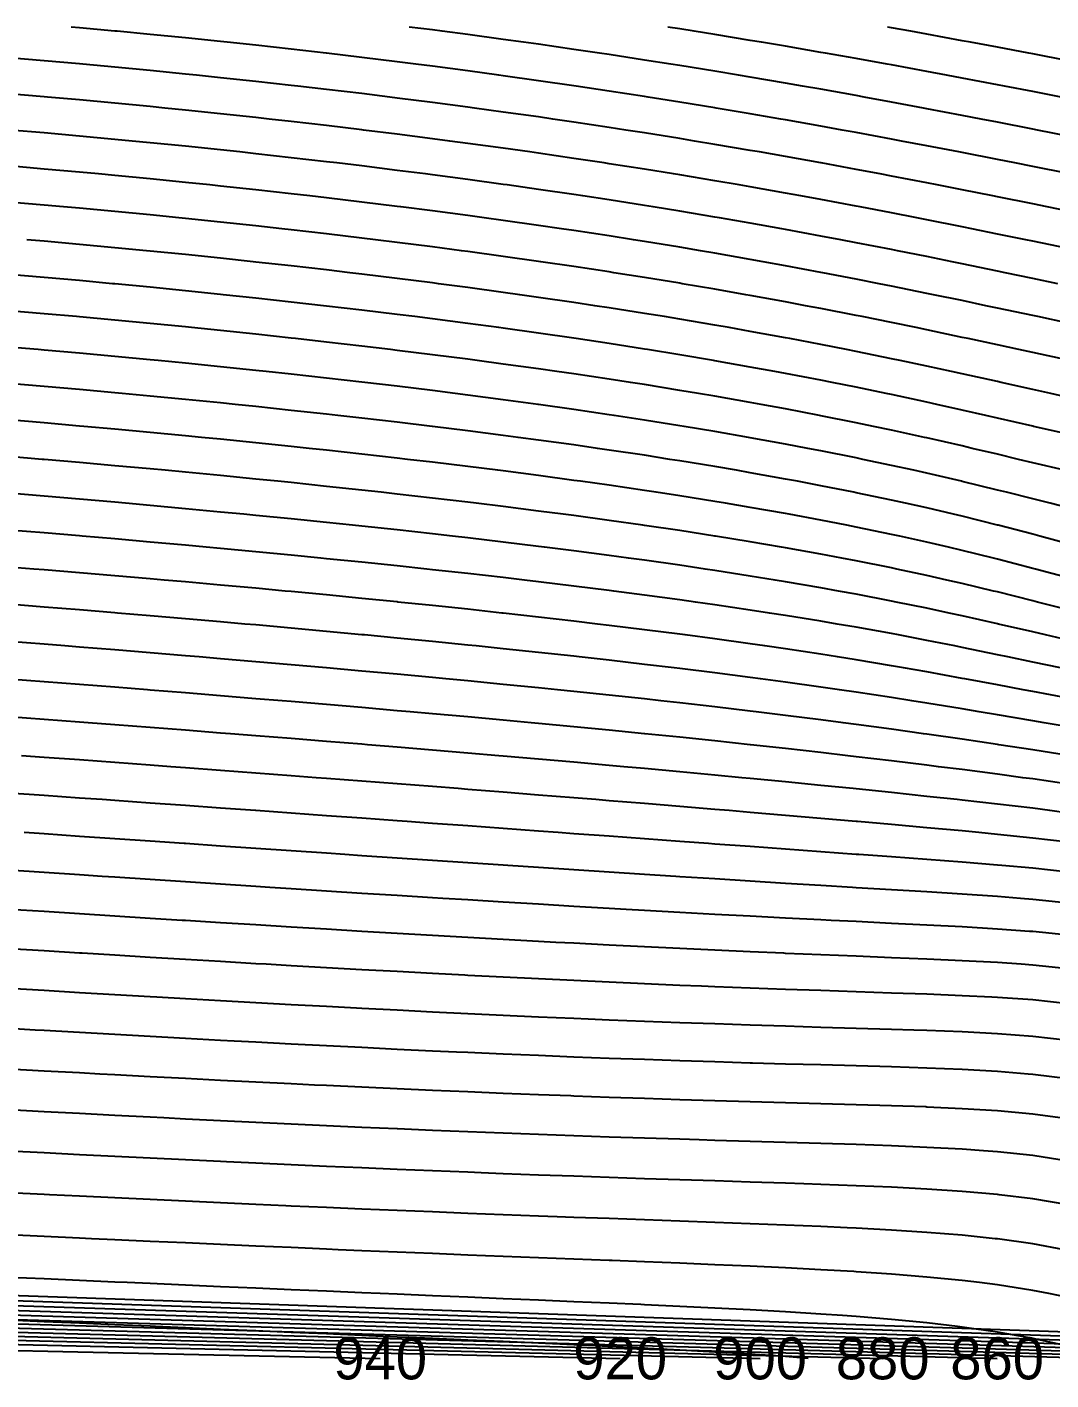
# Model space of a CAD drawing. Header units: metres. Extents: x 3386 to 5486, y 31 to 113.
# Drawn here: x 5037.1 to 5098, y 31.4 to 111.9 of the extents above; entities that cross this region are included whole.
import ezdxf
from ezdxf.enums import TextEntityAlignment as Align

# ---------------------------------------------------------------- set-up
doc = ezdxf.new("R2010")
doc.units = ezdxf.units.M
for name, color, linetype in [('Vs_200', 7, 'Continuous'), ('Vs_220', 7, 'Continuous'), ('Vs_240', 7, 'Continuous'), ('Vs_260', 7, 'Continuous'), ('Vs_280', 7, 'Continuous'), ('Vs_300', 7, 'Continuous'), ('Vs_320', 7, 'Continuous'), ('Vs_340', 7, 'Continuous'), ('Vs_360', 7, 'Continuous'), ('Vs_380', 7, 'Continuous'), ('Vs_400', 7, 'Continuous'), ('Vs_420', 7, 'Continuous'), ('Vs_440', 7, 'Continuous'), ('Vs_460', 7, 'Continuous'), ('Vs_480', 7, 'Continuous'), ('Vs_500', 7, 'Continuous'), ('Vs_520', 7, 'Continuous'), ('Vs_540', 7, 'Continuous'), ('Vs_560', 7, 'Continuous'), ('Vs_580', 7, 'Continuous'), ('Vs_600', 7, 'Continuous'), ('Vs_620', 7, 'Continuous'), ('Vs_640', 7, 'Continuous'), ('Vs_660', 7, 'Continuous'), ('Vs_680', 7, 'Continuous'), ('Vs_700', 7, 'Continuous'), ('Vs_720', 7, 'Continuous'), ('Vs_740', 7, 'Continuous'), ('Vs_760', 7, 'Continuous'), ('Vs_780', 7, 'Continuous'), ('Vs_800', 7, 'Continuous'), ('Vs_820', 7, 'Continuous'), ('Vs_840', 7, 'Continuous'), ('Vs_860', 7, 'Continuous'), ('Vs_880', 7, 'Continuous'), ('Vs_900', 7, 'Continuous'), ('Vs_920', 7, 'Continuous'), ('Vs_940', 7, 'Continuous')]:
    doc.layers.add(name, color=color, linetype=linetype)

msp = doc.modelspace()

# ---------------------------------------------------------------- linework, layer by layer
at = {"layer": 'Vs_200'}
msp.add_lwpolyline([(5098.997, 109.942), (5096.896, 110.346), (5096.652, 110.392), (5094.795, 110.744), (5093.187, 111.045), (5092.694, 111.137), (5090.593, 111.524), (5089.63, 111.698), (5088.492, 111.904), (5088.246, 111.948)], dxfattribs=at)
at = {"layer": 'Vs_220'}
msp.add_lwpolyline([(5098.589, 107.779), (5096.896, 108.108), (5095.215, 108.432), (5094.795, 108.513), (5092.694, 108.912), (5091.766, 109.085), (5090.593, 109.304), (5088.492, 109.69), (5088.224, 109.739), (5086.391, 110.069), (5084.561, 110.392), (5084.29, 110.44), (5082.189, 110.802), (5080.746, 111.045), (5080.087, 111.156), (5077.986, 111.501), (5076.752, 111.698), (5075.885, 111.837), (5075.172, 111.948)], dxfattribs=at)
at = {"layer": 'Vs_240'}
msp.add_lwpolyline([(5098.997, 105.46), (5097.181, 105.819), (5096.896, 105.875), (5094.795, 106.285), (5093.827, 106.472), (5092.694, 106.69), (5090.593, 107.089), (5090.399, 107.126), (5088.492, 107.481), (5086.866, 107.779), (5086.391, 107.866), (5084.29, 108.242), (5083.202, 108.432), (5082.189, 108.609), (5080.087, 108.968), (5079.379, 109.085), (5077.986, 109.317), (5075.885, 109.657), (5075.363, 109.739), (5073.784, 109.987), (5071.683, 110.308), (5071.116, 110.392), (5069.582, 110.619), (5067.481, 110.921), (5066.593, 111.045), (5065.38, 111.214), (5063.279, 111.498), (5061.746, 111.698), (5061.178, 111.773), (5059.794, 111.948)], dxfattribs=at)
at = {"layer": 'Vs_260'}
msp.add_lwpolyline([(5098.997, 103.226), (5096.896, 103.646), (5095.821, 103.859), (5094.795, 104.062), (5092.694, 104.474), (5092.494, 104.513), (5090.593, 104.879), (5089.081, 105.166), (5088.492, 105.277), (5086.391, 105.668), (5085.557, 105.819), (5084.29, 106.049), (5082.189, 106.422), (5081.895, 106.472), (5080.087, 106.785), (5078.059, 107.126), (5077.986, 107.138), (5075.885, 107.481), (5074.01, 107.779), (5073.784, 107.815), (5071.683, 108.138), (5069.717, 108.432), (5069.582, 108.452), (5067.481, 108.757), (5065.38, 109.051), (5065.129, 109.085), (5063.279, 109.337), (5061.178, 109.613), (5060.191, 109.739), (5059.076, 109.88), (5056.975, 110.139), (5054.874, 110.389), (5054.846, 110.392), (5052.773, 110.63), (5050.672, 110.863), (5048.968, 111.045), (5048.571, 111.088), (5046.47, 111.304), (5044.369, 111.513), (5042.421, 111.698), (5042.268, 111.713), (5040.167, 111.906), (5039.684, 111.948)], dxfattribs=at)
at = {"layer": 'Vs_280'}
msp.add_lwpolyline([(5098.997, 100.995), (5097.76, 101.246), (5096.896, 101.421), (5094.795, 101.844), (5094.517, 101.899), (5092.694, 102.262), (5091.214, 102.553), (5090.593, 102.674), (5088.492, 103.079), (5087.82, 103.206), (5086.391, 103.475), (5084.308, 103.859), (5084.29, 103.863), (5082.189, 104.24), (5080.632, 104.513), (5080.087, 104.608), (5077.986, 104.965), (5076.769, 105.166), (5075.885, 105.312), (5073.784, 105.648), (5072.682, 105.819), (5071.683, 105.974), (5069.582, 106.29), (5068.33, 106.472), (5067.481, 106.596), (5065.38, 106.892), (5063.67, 107.126), (5063.279, 107.179), (5061.178, 107.456), (5059.076, 107.725), (5058.637, 107.779), (5056.975, 107.984), (5054.874, 108.235), (5053.161, 108.432), (5052.773, 108.477), (5050.672, 108.711), (5048.571, 108.936), (5047.127, 109.085), (5046.47, 109.153), (5044.369, 109.363), (5042.268, 109.564), (5040.372, 109.739), (5040.167, 109.758), (5038.065, 109.943), (5035.964, 110.121)], dxfattribs=at)
at = {"layer": 'Vs_300'}
msp.add_lwpolyline([(5098.997, 98.769), (5096.896, 99.201), (5096.479, 99.286), (5094.795, 99.631), (5093.271, 99.94), (5092.694, 100.056), (5090.593, 100.476), (5089.996, 100.593), (5088.492, 100.887), (5086.62, 101.246), (5086.391, 101.29), (5084.29, 101.683), (5083.101, 101.899), (5082.189, 102.065), (5080.087, 102.437), (5079.415, 102.553), (5077.986, 102.798), (5075.885, 103.148), (5075.524, 103.206), (5073.784, 103.487), (5071.683, 103.815), (5071.389, 103.859), (5069.582, 104.133), (5067.481, 104.44), (5066.967, 104.513), (5065.38, 104.737), (5063.279, 105.025), (5062.213, 105.166), (5061.178, 105.303), (5059.076, 105.572), (5057.076, 105.819), (5056.975, 105.832), (5054.874, 106.083), (5052.773, 106.325), (5051.453, 106.472), (5050.672, 106.559), (5048.571, 106.785), (5046.47, 107.003), (5045.245, 107.126), (5044.369, 107.213), (5042.268, 107.415), (5040.167, 107.61), (5038.26, 107.779), (5038.065, 107.796), (5035.964, 107.975)], dxfattribs=at)
at = {"layer": 'Vs_320'}
msp.add_lwpolyline([(5098.392, 96.673), (5096.896, 96.986), (5095.26, 97.327), (5094.795, 97.423), (5092.694, 97.857), (5092.09, 97.98), (5090.593, 98.284), (5088.843, 98.633), (5088.492, 98.703), (5086.391, 99.112), (5085.475, 99.286), (5084.29, 99.511), (5082.189, 99.898), (5081.958, 99.94), (5080.087, 100.274), (5078.248, 100.593), (5077.986, 100.638), (5075.885, 100.991), (5074.311, 101.246), (5073.784, 101.332), (5071.683, 101.661), (5070.114, 101.899), (5069.582, 101.98), (5067.481, 102.288), (5065.616, 102.553), (5065.38, 102.586), (5063.279, 102.874), (5061.178, 103.152), (5060.759, 103.206), (5059.076, 103.421), (5056.975, 103.681), (5055.486, 103.859), (5054.874, 103.932), (5052.773, 104.175), (5050.672, 104.409), (5049.712, 104.513), (5048.571, 104.635), (5046.47, 104.853), (5044.369, 105.064), (5043.31, 105.166), (5042.268, 105.266), (5040.167, 105.461), (5038.065, 105.648), (5036.071, 105.819)], dxfattribs=at)
at = {"layer": 'Vs_340'}
msp.add_lwpolyline([(5098.997, 94.329), (5097.189, 94.714), (5096.896, 94.776), (5094.795, 95.222), (5094.11, 95.367), (5092.694, 95.665), (5090.982, 96.02), (5090.593, 96.101), (5088.492, 96.528), (5087.757, 96.673), (5086.391, 96.944), (5084.401, 97.327), (5084.29, 97.348), (5082.189, 97.74), (5080.861, 97.98), (5080.087, 98.119), (5077.986, 98.486), (5077.116, 98.633), (5075.885, 98.841), (5073.784, 99.183), (5073.128, 99.286), (5071.683, 99.514), (5069.582, 99.833), (5068.856, 99.94), (5067.481, 100.142), (5065.38, 100.439), (5064.258, 100.593), (5063.279, 100.727), (5061.178, 101.005), (5059.291, 101.246), (5059.076, 101.274), (5056.975, 101.533), (5054.874, 101.784), (5053.87, 101.899), (5052.773, 102.026), (5050.672, 102.26), (5048.571, 102.486), (5047.925, 102.553), (5046.47, 102.704), (5044.369, 102.914), (5042.268, 103.117), (5041.307, 103.206), (5040.167, 103.312), (5038.065, 103.5), (5035.964, 103.68)], dxfattribs=at)
at = {"layer": 'Vs_360'}
msp.add_lwpolyline([(5098.997, 92.117), (5096.896, 92.572), (5096.062, 92.754), (5094.795, 93.029), (5093.041, 93.407), (5092.694, 93.482), (5090.593, 93.927), (5089.952, 94.06), (5088.492, 94.362), (5086.748, 94.714), (5086.391, 94.785), (5084.29, 95.195), (5083.381, 95.367), (5082.189, 95.592), (5080.087, 95.974), (5079.825, 96.02), (5077.986, 96.343), (5076.035, 96.673), (5075.885, 96.699), (5073.784, 97.042), (5071.976, 97.327), (5071.683, 97.373), (5069.582, 97.692), (5067.616, 97.98), (5067.481, 98), (5065.38, 98.297), (5063.279, 98.584), (5062.904, 98.633), (5061.178, 98.861), (5059.076, 99.128), (5057.79, 99.286), (5056.975, 99.387), (5054.874, 99.637), (5052.773, 99.878), (5052.215, 99.94), (5050.672, 100.111), (5048.571, 100.336), (5046.47, 100.554), (5046.078, 100.593), (5044.369, 100.764), (5042.268, 100.966), (5040.167, 101.162), (5039.221, 101.246), (5038.065, 101.35), (5035.964, 101.531)], dxfattribs=at)
at = {"layer": 'Vs_380'}
msp.add_lwpolyline([(5098.997, 89.91), (5097.96, 90.141), (5096.896, 90.376), (5095.023, 90.794), (5094.795, 90.845), (5092.694, 91.31), (5092.064, 91.447), (5090.593, 91.766), (5089.012, 92.101), (5088.492, 92.21), (5086.391, 92.64), (5085.814, 92.754), (5084.29, 93.055), (5082.437, 93.407), (5082.189, 93.454), (5080.087, 93.839), (5078.832, 94.06), (5077.986, 94.209), (5075.885, 94.565), (5074.977, 94.714), (5073.784, 94.908), (5071.683, 95.239), (5070.835, 95.367), (5069.582, 95.557), (5067.481, 95.863), (5066.365, 96.02), (5065.38, 96.159), (5063.279, 96.444), (5061.528, 96.673), (5061.178, 96.719), (5059.076, 96.985), (5056.975, 97.242), (5056.26, 97.327), (5054.874, 97.49), (5052.773, 97.73), (5050.672, 97.962), (5050.507, 97.98), (5048.571, 98.186), (5046.47, 98.403), (5044.369, 98.612), (5044.153, 98.633), (5042.268, 98.815), (5040.167, 99.01), (5038.065, 99.198), (5037.035, 99.286)], dxfattribs=at)
at = {"layer": 'Vs_400'}
msp.add_lwpolyline([(5098.997, 87.71), (5096.93, 88.181), (5096.896, 88.189), (5094.795, 88.673), (5094.094, 88.834), (5092.694, 89.153), (5091.193, 89.487), (5090.593, 89.621), (5088.492, 90.073), (5088.166, 90.141), (5086.391, 90.509), (5084.962, 90.794), (5084.29, 90.928), (5082.189, 91.33), (5081.549, 91.447), (5080.087, 91.716), (5077.986, 92.086), (5077.9, 92.101), (5075.885, 92.442), (5073.964, 92.754), (5073.784, 92.783), (5071.683, 93.111), (5069.717, 93.407), (5069.582, 93.427), (5067.481, 93.732), (5065.38, 94.025), (5065.116, 94.06), (5063.279, 94.308), (5061.178, 94.581), (5060.117, 94.714), (5059.076, 94.844), (5056.975, 95.099), (5054.874, 95.345), (5054.682, 95.367), (5052.773, 95.583), (5050.672, 95.813), (5048.721, 96.02), (5048.571, 96.036), (5046.47, 96.251), (5044.369, 96.46), (5042.268, 96.661), (5042.133, 96.673), (5040.167, 96.855), (5038.065, 97.043), (5035.964, 97.224)], dxfattribs=at)
at = {"layer": 'Vs_420'}
msp.add_lwpolyline([(5098.783, 85.568), (5096.896, 86.016), (5096.046, 86.221), (5094.795, 86.521), (5093.297, 86.874), (5092.694, 87.016), (5090.593, 87.495), (5090.444, 87.528), (5088.492, 87.955), (5087.416, 88.181), (5086.391, 88.396), (5084.29, 88.817), (5084.2, 88.834), (5082.189, 89.22), (5080.73, 89.487), (5080.087, 89.605), (5077.986, 89.974), (5076.995, 90.141), (5075.885, 90.327), (5073.784, 90.666), (5072.958, 90.794), (5071.683, 90.992), (5069.582, 91.304), (5068.584, 91.447), (5067.481, 91.605), (5065.38, 91.895), (5063.836, 92.101), (5063.279, 92.175), (5061.178, 92.444), (5059.076, 92.705), (5058.668, 92.754), (5056.975, 92.957), (5054.874, 93.2), (5053.029, 93.407), (5052.773, 93.436), (5050.672, 93.664), (5048.571, 93.884), (5046.84, 94.06), (5046.47, 94.098), (5044.369, 94.305), (5042.268, 94.505), (5040.167, 94.698), (5039.996, 94.714), (5038.065, 94.885), (5035.964, 95.066)], dxfattribs=at)
at = {"layer": 'Vs_440'}
msp.add_lwpolyline([(5098.997, 83.336), (5097.928, 83.608), (5096.896, 83.866), (5095.33, 84.261), (5094.795, 84.395), (5092.694, 84.906), (5092.656, 84.915), (5090.593, 85.395), (5089.813, 85.568), (5088.492, 85.861), (5086.781, 86.221), (5086.391, 86.303), (5084.29, 86.725), (5083.507, 86.874), (5082.189, 87.126), (5080.087, 87.509), (5079.98, 87.528), (5077.986, 87.874), (5076.143, 88.181), (5075.885, 88.224), (5073.784, 88.559), (5071.978, 88.834), (5071.683, 88.879), (5069.582, 89.188), (5067.481, 89.484), (5067.456, 89.487), (5065.38, 89.77), (5063.279, 90.045), (5062.519, 90.141), (5061.178, 90.31), (5059.076, 90.567), (5057.155, 90.794), (5056.975, 90.815), (5054.874, 91.055), (5052.773, 91.288), (5051.283, 91.447), (5050.672, 91.513), (5048.571, 91.731), (5046.47, 91.942), (5044.848, 92.101), (5044.369, 92.147), (5042.268, 92.346), (5040.167, 92.538), (5038.065, 92.724), (5037.721, 92.754), (5035.964, 92.904)], dxfattribs=at)
at = {"layer": 'Vs_460'}
msp.add_lwpolyline([(5098.997, 81.198), (5097.324, 81.648), (5096.896, 81.762), (5094.83, 82.302), (5094.795, 82.311), (5092.694, 82.833), (5092.175, 82.955), (5090.593, 83.327), (5089.326, 83.608), (5088.492, 83.794), (5086.391, 84.235), (5086.257, 84.261), (5084.29, 84.653), (5082.905, 84.915), (5082.189, 85.05), (5080.087, 85.428), (5079.267, 85.568), (5077.986, 85.788), (5075.885, 86.131), (5075.308, 86.221), (5073.784, 86.46), (5071.683, 86.775), (5070.988, 86.874), (5069.582, 87.077), (5067.481, 87.368), (5066.279, 87.528), (5065.38, 87.648), (5063.279, 87.918), (5061.178, 88.178), (5061.155, 88.181), (5059.076, 88.43), (5056.975, 88.674), (5055.546, 88.834), (5054.874, 88.91), (5052.773, 89.138), (5050.672, 89.36), (5049.428, 89.487), (5048.571, 89.575), (5046.47, 89.784), (5044.369, 89.987), (5042.721, 90.141), (5042.268, 90.183), (5040.167, 90.374), (5038.065, 90.559), (5035.964, 90.738)], dxfattribs=at)
at = {"layer": 'Vs_480'}
msp.add_lwpolyline([(5098.997, 79.171), (5097.066, 79.688), (5096.896, 79.734), (5094.795, 80.285), (5094.565, 80.342), (5092.694, 80.806), (5091.883, 80.995), (5090.593, 81.297), (5088.989, 81.648), (5088.492, 81.758), (5086.391, 82.193), (5085.832, 82.302), (5084.29, 82.604), (5082.392, 82.955), (5082.189, 82.993), (5080.087, 83.362), (5078.615, 83.608), (5077.986, 83.714), (5075.885, 84.049), (5074.493, 84.261), (5073.784, 84.37), (5071.683, 84.677), (5069.989, 84.915), (5069.582, 84.972), (5067.481, 85.256), (5065.38, 85.529), (5065.067, 85.568), (5063.279, 85.792), (5061.178, 86.047), (5059.691, 86.221), (5059.076, 86.293), (5056.975, 86.532), (5054.874, 86.763), (5053.831, 86.874), (5052.773, 86.987), (5050.672, 87.205), (5048.571, 87.417), (5047.436, 87.528), (5046.47, 87.622), (5044.369, 87.822), (5042.268, 88.016), (5040.433, 88.181), (5040.167, 88.205), (5038.065, 88.388), (5035.964, 88.566)], dxfattribs=at)
at = {"layer": 'Vs_500'}
msp.add_lwpolyline([(5098.997, 77.27), (5097.17, 77.729), (5096.896, 77.799), (5094.795, 78.327), (5094.564, 78.382), (5092.694, 78.832), (5091.791, 79.035), (5090.593, 79.308), (5088.805, 79.688), (5088.492, 79.756), (5086.391, 80.178), (5085.524, 80.342), (5084.29, 80.577), (5082.189, 80.954), (5081.945, 80.995), (5080.087, 81.312), (5078.012, 81.648), (5077.986, 81.652), (5075.885, 81.978), (5073.784, 82.288), (5073.69, 82.302), (5071.683, 82.586), (5069.582, 82.872), (5068.948, 82.955), (5067.481, 83.147), (5065.38, 83.412), (5063.774, 83.608), (5063.279, 83.669), (5061.178, 83.916), (5059.076, 84.156), (5058.125, 84.261), (5056.975, 84.389), (5054.874, 84.614), (5052.773, 84.834), (5051.975, 84.915), (5050.672, 85.047), (5048.571, 85.254), (5046.47, 85.456), (5045.276, 85.568), (5044.369, 85.653), (5042.268, 85.844), (5040.167, 86.03), (5038.065, 86.212), (5037.955, 86.221), (5035.964, 86.388)], dxfattribs=at)
at = {"layer": 'Vs_520'}
msp.add_lwpolyline([(5098.997, 75.466), (5097.657, 75.769), (5096.896, 75.946), (5094.848, 76.422), (5094.795, 76.435), (5092.694, 76.909), (5091.912, 77.075), (5090.593, 77.361), (5088.776, 77.729), (5088.492, 77.787), (5086.391, 78.191), (5085.33, 78.382), (5084.29, 78.572), (5082.189, 78.933), (5081.561, 79.035), (5080.087, 79.277), (5077.986, 79.603), (5077.411, 79.688), (5075.885, 79.916), (5073.784, 80.214), (5072.846, 80.342), (5071.683, 80.501), (5069.582, 80.776), (5067.848, 80.995), (5067.481, 81.042), (5065.38, 81.298), (5063.279, 81.545), (5062.375, 81.648), (5061.178, 81.785), (5059.076, 82.018), (5056.975, 82.243), (5056.419, 82.302), (5054.874, 82.463), (5052.773, 82.677), (5050.672, 82.885), (5049.945, 82.955), (5048.571, 83.087), (5046.47, 83.285), (5044.369, 83.478), (5042.917, 83.608), (5042.268, 83.666), (5040.167, 83.85), (5038.065, 84.029), (5035.964, 84.204)], dxfattribs=at)
at = {"layer": 'Vs_540'}
msp.add_lwpolyline([(5098.552, 73.809), (5096.896, 74.153), (5095.417, 74.462), (5094.795, 74.596), (5092.694, 75.031), (5092.264, 75.116), (5090.593, 75.45), (5088.908, 75.769), (5088.492, 75.849), (5086.391, 76.228), (5085.248, 76.422), (5084.29, 76.587), (5082.189, 76.929), (5081.238, 77.075), (5080.087, 77.254), (5077.986, 77.565), (5076.822, 77.729), (5075.885, 77.862), (5073.784, 78.146), (5071.972, 78.382), (5071.683, 78.42), (5069.582, 78.683), (5067.481, 78.937), (5066.643, 79.035), (5065.38, 79.183), (5063.279, 79.421), (5061.178, 79.652), (5060.839, 79.688), (5059.076, 79.877), (5056.975, 80.095), (5054.874, 80.308), (5054.531, 80.342), (5052.773, 80.515), (5050.672, 80.718), (5048.571, 80.915), (5047.702, 80.995), (5046.47, 81.108), (5044.369, 81.297), (5042.268, 81.482), (5040.327, 81.648), (5040.167, 81.662), (5038.065, 81.838), (5035.964, 82.011)], dxfattribs=at)
at = {"layer": 'Vs_560'}
msp.add_lwpolyline([(5098.997, 72.003), (5096.896, 72.396), (5096.324, 72.503), (5094.795, 72.795), (5092.862, 73.156), (5092.694, 73.188), (5090.593, 73.57), (5089.21, 73.809), (5088.492, 73.936), (5086.391, 74.286), (5085.272, 74.462), (5084.29, 74.62), (5082.189, 74.938), (5080.959, 75.116), (5080.087, 75.243), (5077.986, 75.534), (5076.221, 75.769), (5075.885, 75.814), (5073.784, 76.083), (5071.683, 76.342), (5071.003, 76.422), (5069.582, 76.592), (5067.481, 76.833), (5065.38, 77.068), (5065.311, 77.075), (5063.279, 77.296), (5061.178, 77.517), (5059.114, 77.729), (5059.076, 77.732), (5056.975, 77.943), (5054.874, 78.148), (5052.773, 78.348), (5052.414, 78.382), (5050.672, 78.545), (5048.571, 78.737), (5046.47, 78.925), (5045.208, 79.035), (5044.369, 79.109), (5042.268, 79.289), (5040.167, 79.466), (5038.065, 79.64), (5037.462, 79.688), (5035.964, 79.81)], dxfattribs=at)
at = {"layer": 'Vs_580'}
msp.add_lwpolyline([(5098.997, 70.3), (5097.571, 70.543), (5096.896, 70.66), (5094.795, 71.017), (5093.71, 71.196), (5092.694, 71.368), (5090.593, 71.71), (5089.7, 71.849), (5088.492, 72.041), (5086.391, 72.359), (5085.396, 72.503), (5084.29, 72.665), (5082.189, 72.958), (5080.702, 73.156), (5080.087, 73.239), (5077.986, 73.509), (5075.885, 73.77), (5075.554, 73.809), (5073.784, 74.021), (5071.683, 74.264), (5069.912, 74.462), (5069.582, 74.499), (5067.481, 74.728), (5065.38, 74.95), (5063.77, 75.116), (5063.279, 75.166), (5061.178, 75.377), (5059.076, 75.583), (5057.14, 75.769), (5056.975, 75.785), (5054.874, 75.982), (5052.773, 76.175), (5050.672, 76.365), (5050.02, 76.422), (5048.571, 76.55), (5046.47, 76.733), (5044.369, 76.912), (5042.424, 77.075), (5042.268, 77.088), (5040.167, 77.261), (5038.065, 77.432), (5035.964, 77.599)], dxfattribs=at)
at = {"layer": 'Vs_600'}
msp.add_lwpolyline([(5098.997, 68.602), (5096.896, 68.931), (5094.879, 69.236), (5094.795, 69.249), (5092.694, 69.56), (5090.593, 69.863), (5090.399, 69.889), (5088.492, 70.157), (5086.391, 70.441), (5085.609, 70.543), (5084.29, 70.716), (5082.189, 70.982), (5080.431, 71.196), (5080.087, 71.238), (5077.986, 71.486), (5075.885, 71.726), (5074.769, 71.849), (5073.784, 71.959), (5071.683, 72.185), (5069.582, 72.404), (5068.617, 72.503), (5067.481, 72.619), (5065.38, 72.828), (5063.279, 73.032), (5061.974, 73.156), (5061.178, 73.232), (5059.076, 73.428), (5056.975, 73.62), (5054.874, 73.809), (5054.868, 73.809), (5052.773, 73.994), (5050.672, 74.176), (5048.571, 74.356), (5047.302, 74.462), (5046.47, 74.532), (5044.369, 74.706), (5042.268, 74.878), (5040.167, 75.047), (5039.297, 75.116), (5038.065, 75.213), (5035.964, 75.377)], dxfattribs=at)
at = {"layer": 'Vs_620'}
msp.add_lwpolyline([(5098.997, 66.894), (5096.896, 67.198), (5096.307, 67.276), (5094.795, 67.481), (5092.694, 67.753), (5091.283, 67.93), (5090.593, 68.018), (5088.492, 68.275), (5086.391, 68.526), (5085.891, 68.583), (5084.29, 68.769), (5082.189, 69.006), (5080.094, 69.236), (5080.087, 69.237), (5077.986, 69.461), (5075.885, 69.68), (5073.816, 69.889), (5073.784, 69.893), (5071.683, 70.101), (5069.582, 70.304), (5067.481, 70.503), (5067.056, 70.543), (5065.38, 70.699), (5063.279, 70.89), (5061.178, 71.079), (5059.846, 71.196), (5059.076, 71.264), (5056.975, 71.446), (5054.874, 71.626), (5052.773, 71.804), (5052.223, 71.849), (5050.672, 71.978), (5048.571, 72.151), (5046.47, 72.322), (5044.369, 72.49), (5044.212, 72.503), (5042.268, 72.656), (5040.167, 72.821), (5038.065, 72.983), (5035.964, 73.144)], dxfattribs=at)
at = {"layer": 'Vs_640'}
msp.add_lwpolyline([(5098.997, 65.173), (5097.912, 65.317), (5096.896, 65.453), (5094.795, 65.703), (5092.694, 65.938), (5092.398, 65.97), (5090.593, 66.165), (5088.492, 66.387), (5086.391, 66.604), (5086.202, 66.623), (5084.29, 66.817), (5082.189, 67.025), (5080.087, 67.229), (5079.59, 67.276), (5077.986, 67.43), (5075.885, 67.626), (5073.784, 67.819), (5072.559, 67.93), (5071.683, 68.009), (5069.582, 68.196), (5067.481, 68.38), (5065.38, 68.561), (5065.12, 68.583), (5063.279, 68.74), (5061.178, 68.916), (5059.076, 69.091), (5057.302, 69.236), (5056.975, 69.263), (5054.874, 69.434), (5052.773, 69.602), (5050.672, 69.77), (5049.153, 69.889), (5048.571, 69.935), (5046.47, 70.099), (5044.369, 70.262), (5042.268, 70.423), (5040.696, 70.543), (5040.167, 70.583), (5038.065, 70.741), (5035.964, 70.898)], dxfattribs=at)
at = {"layer": 'Vs_660'}
msp.add_lwpolyline([(5098.997, 63.432), (5096.896, 63.685), (5094.795, 63.904), (5093.678, 64.01), (5092.694, 64.105), (5090.593, 64.297), (5088.492, 64.485), (5086.463, 64.663), (5086.391, 64.67), (5084.29, 64.852), (5082.189, 65.032), (5080.087, 65.211), (5078.821, 65.317), (5077.986, 65.387), (5075.885, 65.562), (5073.784, 65.735), (5071.683, 65.906), (5070.894, 65.97), (5069.582, 66.076), (5067.481, 66.245), (5065.38, 66.412), (5063.279, 66.578), (5062.695, 66.623), (5061.178, 66.742), (5059.076, 66.905), (5056.975, 67.068), (5054.874, 67.229), (5054.254, 67.276), (5052.773, 67.389), (5050.672, 67.549), (5048.571, 67.707), (5046.47, 67.865), (5045.598, 67.93), (5044.369, 68.021), (5042.268, 68.177), (5040.167, 68.332), (5038.065, 68.485), (5036.722, 68.583)], dxfattribs=at)
at = {"layer": 'Vs_680'}
msp.add_lwpolyline([(5098.997, 61.652), (5096.896, 61.884), (5095.05, 62.05), (5094.795, 62.073), (5092.694, 62.243), (5090.593, 62.403), (5088.492, 62.56), (5086.537, 62.704), (5086.391, 62.714), (5084.29, 62.868), (5082.189, 63.021), (5080.087, 63.175), (5077.986, 63.329), (5077.597, 63.357), (5075.885, 63.482), (5073.784, 63.635), (5071.683, 63.789), (5069.582, 63.942), (5068.65, 64.01), (5067.481, 64.096), (5065.38, 64.248), (5063.279, 64.401), (5061.178, 64.554), (5059.672, 64.663), (5059.076, 64.707), (5056.975, 64.859), (5054.874, 65.011), (5052.773, 65.163), (5050.672, 65.314), (5050.637, 65.317), (5048.571, 65.465), (5046.47, 65.616), (5044.369, 65.766), (5042.268, 65.916), (5041.516, 65.97), (5040.167, 66.066), (5038.065, 66.215), (5035.964, 66.363)], dxfattribs=at)
at = {"layer": 'Vs_700'}
for points in [[(5098.997, 59.817), (5096.896, 60.033), (5096.162, 60.09), (5094.795, 60.198), (5092.694, 60.342), (5090.593, 60.474), (5088.492, 60.603), (5086.391, 60.73), (5086.17, 60.744), (5084.29, 60.858), (5082.189, 60.986), (5080.087, 61.117), (5077.986, 61.249), (5075.885, 61.382), (5075.653, 61.397), (5073.784, 61.517), (5071.683, 61.653), (5069.582, 61.791), (5067.481, 61.929), (5065.658, 62.05), (5065.38, 62.069), (5063.279, 62.209), (5061.178, 62.35), (5059.076, 62.492), (5056.975, 62.634), (5055.956, 62.704), (5054.874, 62.777), (5052.773, 62.92), (5050.672, 63.064), (5048.571, 63.208), (5046.47, 63.352), (5046.398, 63.357), (5044.369, 63.496), (5042.268, 63.64), (5040.167, 63.784), (5038.065, 63.929), (5036.876, 64.01)], [(4884.301, 41.726), (5144.766, 32.719)]]:
    msp.add_lwpolyline(points, dxfattribs=at)
at = {"layer": 'Vs_720'}
for points in [[(5098.997, 57.903), (5096.896, 58.116), (5096.696, 58.131), (5094.795, 58.267), (5092.694, 58.39), (5090.593, 58.501), (5088.492, 58.606), (5086.391, 58.71), (5084.902, 58.784), (5084.29, 58.815), (5082.189, 58.921), (5080.087, 59.03), (5077.986, 59.142), (5075.885, 59.257), (5073.784, 59.375), (5072.7, 59.437), (5071.683, 59.496), (5069.582, 59.618), (5067.481, 59.743), (5065.38, 59.869), (5063.279, 59.998), (5061.782, 60.09), (5061.178, 60.128), (5059.076, 60.259), (5056.975, 60.392), (5054.874, 60.526), (5052.773, 60.661), (5051.493, 60.744), (5050.672, 60.797), (5048.571, 60.933), (5046.47, 61.071), (5044.369, 61.209), (5042.268, 61.347), (5041.517, 61.397), (5040.167, 61.486), (5038.065, 61.625), (5035.964, 61.765)], [(4891.051, 41.058), (5138.498, 32.719)]]:
    msp.add_lwpolyline(points, dxfattribs=at)
at = {"layer": 'Vs_740'}
for points in [[(5098.997, 55.904), (5096.896, 56.123), (5096.212, 56.171), (5094.795, 56.269), (5092.694, 56.38), (5090.593, 56.474), (5088.492, 56.56), (5086.391, 56.645), (5084.29, 56.731), (5082.189, 56.819), (5082.074, 56.824), (5080.087, 56.91), (5077.986, 57.005), (5075.885, 57.104), (5073.784, 57.206), (5071.683, 57.312), (5069.582, 57.421), (5068.523, 57.477), (5067.481, 57.533), (5065.38, 57.648), (5063.279, 57.765), (5061.178, 57.885), (5059.076, 58.007), (5056.975, 58.131), (5056.973, 58.131), (5054.874, 58.256), (5052.773, 58.383), (5050.672, 58.511), (5048.571, 58.641), (5046.47, 58.772), (5046.28, 58.784), (5044.369, 58.904), (5042.268, 59.036), (5040.167, 59.17), (5038.065, 59.304), (5035.989, 59.437)], [(4897.832, 40.411), (5132.321, 32.719)]]:
    msp.add_lwpolyline(points, dxfattribs=at)
at = {"layer": 'Vs_760'}
for points in [[(5098.997, 53.817), (5096.896, 54.046), (5094.795, 54.194), (5094.465, 54.211), (5092.694, 54.3), (5090.593, 54.384), (5088.492, 54.459), (5086.391, 54.53), (5084.29, 54.601), (5082.189, 54.674), (5080.087, 54.751), (5077.986, 54.832), (5077.176, 54.864), (5075.885, 54.916), (5073.784, 55.005), (5071.683, 55.099), (5069.582, 55.196), (5067.481, 55.297), (5065.38, 55.401), (5063.279, 55.509), (5063.109, 55.518), (5061.178, 55.619), (5059.076, 55.732), (5056.975, 55.847), (5054.874, 55.965), (5052.773, 56.084), (5051.278, 56.171), (5050.672, 56.206), (5048.571, 56.329), (5046.47, 56.453), (5044.369, 56.579), (5042.268, 56.706), (5040.34, 56.824), (5040.167, 56.835), (5038.065, 56.964), (5035.964, 57.093)], [(4904.663, 39.781), (5126.183, 32.719)]]:
    msp.add_lwpolyline(points, dxfattribs=at)
at = {"layer": 'Vs_780'}
for points in [[(5098.997, 51.634), (5096.896, 51.878), (5094.795, 52.035), (5092.694, 52.144), (5090.593, 52.226), (5089.827, 52.251), (5088.492, 52.295), (5086.391, 52.357), (5084.29, 52.418), (5082.189, 52.481), (5080.087, 52.547), (5077.986, 52.617), (5075.885, 52.691), (5073.784, 52.77), (5071.683, 52.853), (5070.444, 52.905), (5069.582, 52.94), (5067.481, 53.032), (5065.38, 53.127), (5063.279, 53.226), (5061.178, 53.328), (5059.076, 53.433), (5056.975, 53.541), (5056.652, 53.558), (5054.874, 53.651), (5052.773, 53.764), (5050.672, 53.879), (5048.571, 53.996), (5046.47, 54.114), (5044.781, 54.211), (5044.369, 54.235), (5042.268, 54.356), (5040.167, 54.479), (5038.065, 54.603), (5035.964, 54.728)], [(4911.549, 39.165), (5120.039, 32.719)]]:
    msp.add_lwpolyline(points, dxfattribs=at)
at = {"layer": 'Vs_800'}
for points in [[(5098.997, 49.345), (5096.896, 49.615), (5096.614, 49.638), (5094.795, 49.786), (5092.694, 49.904), (5090.593, 49.991), (5088.492, 50.06), (5086.391, 50.121), (5084.29, 50.178), (5082.189, 50.236), (5080.218, 50.291), (5080.087, 50.295), (5077.986, 50.358), (5075.885, 50.424), (5073.784, 50.495), (5071.683, 50.571), (5069.582, 50.65), (5067.481, 50.734), (5065.38, 50.822), (5063.279, 50.914), (5062.606, 50.945), (5061.178, 51.009), (5059.076, 51.108), (5056.975, 51.209), (5054.874, 51.313), (5052.773, 51.42), (5050.672, 51.529), (5049.37, 51.598), (5048.571, 51.64), (5046.47, 51.753), (5044.369, 51.868), (5042.268, 51.984), (5040.167, 52.102), (5038.065, 52.221), (5037.543, 52.251), (5035.964, 52.341)], [(4918.526, 38.566), (5113.874, 32.719)]]:
    msp.add_lwpolyline(points, dxfattribs=at)
at = {"layer": 'Vs_820'}
for points in [[(5098.524, 47.025), (5096.896, 47.25), (5094.795, 47.443), (5092.694, 47.577), (5090.593, 47.676), (5090.522, 47.678), (5088.492, 47.752), (5086.391, 47.816), (5084.29, 47.875), (5082.189, 47.932), (5080.087, 47.99), (5077.986, 48.049), (5075.885, 48.112), (5073.784, 48.179), (5071.683, 48.25), (5069.582, 48.325), (5069.399, 48.332), (5067.481, 48.403), (5065.38, 48.486), (5063.279, 48.572), (5061.178, 48.662), (5059.076, 48.755), (5056.975, 48.851), (5054.874, 48.95), (5054.147, 48.985), (5052.773, 49.051), (5050.672, 49.155), (5048.571, 49.261), (5046.47, 49.369), (5044.369, 49.479), (5042.268, 49.591), (5041.381, 49.638), (5040.167, 49.703), (5038.065, 49.818), (5035.964, 49.933)], [(4925.607, 37.98), (5107.636, 32.719)]]:
    msp.add_lwpolyline(points, dxfattribs=at)
at = {"layer": 'Vs_840'}
for points in [[(5098.997, 44.463), (5096.896, 44.782), (5094.795, 45.003), (5093.964, 45.065), (5092.694, 45.159), (5090.593, 45.275), (5088.492, 45.365), (5086.391, 45.44), (5084.29, 45.506), (5082.189, 45.568), (5080.087, 45.629), (5077.986, 45.69), (5077.046, 45.719), (5075.885, 45.753), (5073.784, 45.819), (5071.683, 45.888), (5069.582, 45.96), (5067.481, 46.036), (5065.38, 46.115), (5063.279, 46.198), (5061.178, 46.284), (5059.097, 46.372), (5059.076, 46.373), (5056.975, 46.464), (5054.874, 46.559), (5052.773, 46.656), (5050.672, 46.756), (5048.571, 46.857), (5046.47, 46.961), (5045.191, 47.025), (5044.369, 47.066), (5042.268, 47.173), (5040.167, 47.281), (5038.065, 47.391), (5035.964, 47.502)], [(4932.833, 37.408), (5101.289, 32.719)]]:
    msp.add_lwpolyline(points, dxfattribs=at)
at = {"layer": 'Vs_860'}
for points in [[(5098.997, 41.855), (5096.896, 42.21), (5094.886, 42.452), (5094.795, 42.463), (5092.694, 42.647), (5090.593, 42.788), (5088.492, 42.899), (5086.391, 42.991), (5084.29, 43.07), (5083.268, 43.106), (5082.189, 43.142), (5080.087, 43.21), (5077.986, 43.277), (5075.885, 43.344), (5073.784, 43.412), (5071.683, 43.482), (5069.582, 43.555), (5067.481, 43.63), (5065.38, 43.709), (5064.08, 43.759), (5063.279, 43.79), (5061.178, 43.873), (5059.076, 43.96), (5056.975, 44.049), (5054.874, 44.14), (5052.773, 44.234), (5050.672, 44.33), (5048.917, 44.412), (5048.571, 44.428), (5046.47, 44.528), (5044.369, 44.629), (5042.268, 44.732), (5040.167, 44.836), (5038.065, 44.941), (5035.964, 45.047)], [(4940.259, 36.851), (5094.776, 32.719)]]:
    msp.add_lwpolyline(points, dxfattribs=at)
at = {"layer": 'Vs_880'}
for points in [[(5098.787, 39.186), (5096.896, 39.536), (5094.795, 39.825), (5094.662, 39.839), (5092.694, 40.044), (5090.593, 40.215), (5088.492, 40.353), (5086.391, 40.467), (5085.852, 40.492), (5084.29, 40.565), (5082.189, 40.652), (5080.087, 40.733), (5077.986, 40.81), (5075.885, 40.884), (5073.784, 40.959), (5071.683, 41.033), (5069.582, 41.109), (5068.586, 41.146), (5067.481, 41.186), (5065.38, 41.265), (5063.279, 41.346), (5061.178, 41.43), (5059.076, 41.515), (5056.975, 41.603), (5054.874, 41.693), (5052.773, 41.784), (5052.442, 41.799), (5050.672, 41.878), (5048.571, 41.972), (5046.47, 42.069), (5044.369, 42.167), (5042.268, 42.266), (5040.167, 42.366), (5038.379, 42.452), (5038.065, 42.467), (5035.964, 42.569)], [(4947.953, 36.301), (5087.964, 32.719)]]:
    msp.add_lwpolyline(points, dxfattribs=at)
at = {"layer": 'Vs_900'}
for points in [[(5098.997, 36.34), (5097.853, 36.573), (5096.896, 36.765), (5094.795, 37.093), (5093.727, 37.226), (5092.694, 37.352), (5090.593, 37.559), (5088.492, 37.729), (5086.391, 37.871), (5086.249, 37.879), (5084.29, 37.993), (5082.189, 38.1), (5080.087, 38.197), (5077.986, 38.288), (5075.885, 38.374), (5073.784, 38.458), (5071.862, 38.533), (5071.683, 38.54), (5069.582, 38.621), (5067.481, 38.702), (5065.38, 38.785), (5063.279, 38.868), (5061.178, 38.953), (5059.076, 39.039), (5056.975, 39.126), (5055.571, 39.186), (5054.874, 39.215), (5052.773, 39.306), (5050.672, 39.397), (5048.571, 39.49), (5046.47, 39.584), (5044.369, 39.679), (5042.268, 39.775), (5040.88, 39.839), (5040.167, 39.872), (5038.065, 39.969), (5035.964, 40.067)], [(4956.081, 35.759), (5080.672, 32.719)]]:
    msp.add_lwpolyline(points, dxfattribs=at)
at = {"layer": 'Vs_920'}
for points in [[(5098.997, 33.439), (5096.896, 33.904), (5096.588, 33.96), (5094.795, 34.277), (5092.694, 34.579), (5092.413, 34.613), (5090.593, 34.827), (5088.492, 35.033), (5086.391, 35.207), (5085.566, 35.266), (5084.29, 35.357), (5082.189, 35.488), (5080.087, 35.606), (5077.986, 35.714), (5075.885, 35.814), (5073.784, 35.91), (5073.566, 35.92), (5071.683, 36.002), (5069.582, 36.091), (5067.481, 36.179), (5065.38, 36.267), (5063.279, 36.354), (5061.178, 36.442), (5059.076, 36.53), (5058.066, 36.573), (5056.975, 36.619), (5054.874, 36.708), (5052.773, 36.798), (5050.672, 36.889), (5048.571, 36.981), (5046.47, 37.073), (5044.369, 37.166), (5043.015, 37.226), (5042.268, 37.259), (5040.167, 37.353), (5038.065, 37.446), (5035.964, 37.54)], [(4964.963, 35.207), (5072.347, 32.719)]]:
    msp.add_lwpolyline(points, dxfattribs=at)
at = {"layer": 'Vs_940'}
for points in [[(5083.54, 32.719), (5082.189, 32.821), (5080.087, 32.962), (5077.986, 33.089), (5075.885, 33.207), (5073.992, 33.307), (5073.784, 33.317), (5071.683, 33.421), (5069.582, 33.521), (5067.481, 33.618), (5065.38, 33.712), (5063.279, 33.806), (5061.178, 33.898), (5059.753, 33.96), (5059.076, 33.989), (5056.975, 34.08), (5054.874, 34.171), (5052.773, 34.262), (5050.672, 34.353), (5048.571, 34.444), (5046.47, 34.536), (5044.688, 34.613), (5044.369, 34.627), (5042.268, 34.718), (5040.167, 34.809), (5038.065, 34.9), (5035.964, 34.99)], [(4975.333, 34.536), (5058.065, 32.719)]]:
    msp.add_lwpolyline(points, dxfattribs=at)

# ---------------------------------------------------------------- texts
at = {"layer": 'Vs_860'}
msp.add_text('860', height=2.5, dxfattribs=at).set_placement((5094.776, 32.719), align=Align.MIDDLE_CENTER)
at = {"layer": 'Vs_880'}
msp.add_text('880', height=2.5, dxfattribs=at).set_placement((5087.964, 32.719), align=Align.MIDDLE_CENTER)
at = {"layer": 'Vs_900'}
msp.add_text('900', height=2.5, dxfattribs=at).set_placement((5080.672, 32.719), align=Align.MIDDLE_CENTER)
at = {"layer": 'Vs_920'}
msp.add_text('920', height=2.5, dxfattribs=at).set_placement((5072.347, 32.719), align=Align.MIDDLE_CENTER)
at = {"layer": 'Vs_940'}
msp.add_text('940', height=2.5, dxfattribs=at).set_placement((5058.065, 32.719), align=Align.MIDDLE_CENTER)

doc.saveas('drawing.dxf')
